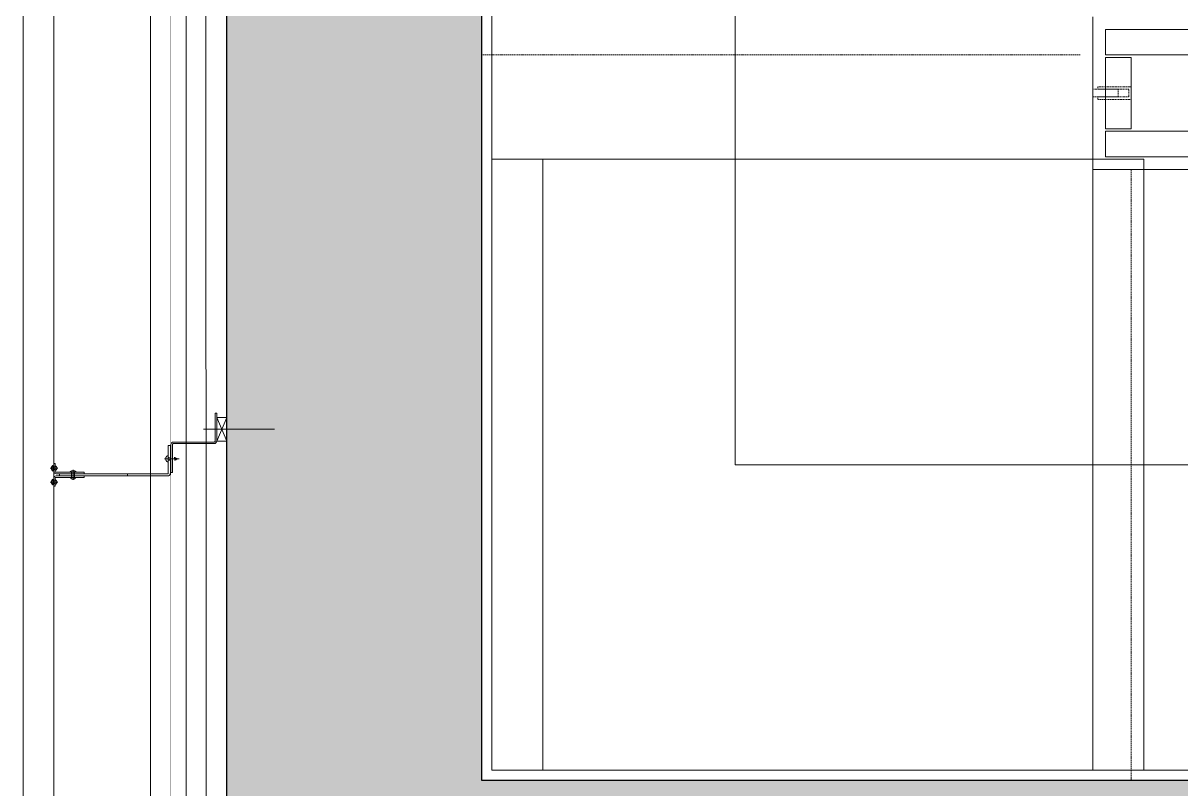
# Model space of a CAD drawing. Extents: x -2749 to 23780, y -1311 to 8245.
# Drawn here: x 1122.5 to 1349.8, y 2513.3 to 2663.7 of the extents above; entities that cross this region are included whole.
import ezdxf

# ---------------------------------------------------------------- set-up
doc = ezdxf.new("R2010")
doc.units = 0
doc.header["$MEASUREMENT"] = 0
doc.linetypes.add('DOT2', pattern=[0.125, 0, -0.125])
doc.linetypes.add('HIDDEN', pattern=[0.375, 0.25, -0.125])
doc.layers.get('0').update_dxf_attribs({"color": 9, "lineweight": 9})
for name, color, linetype, lineweight in [('00', 9, 'Continuous', 9), ('01', 9, 'Continuous', 9), ('06B', 9, 'Continuous', 9), ('06D', 9, 'Continuous', 9), ('10', 9, 'Continuous', 9), ('14', 9, 'Continuous', 9), ('19', 9, 'Continuous', 9), ('19D', 9, 'DOT2', 9), ('20', 9, 'DOT2', 9), ('33', 9, 'BATTING', 9), ('35', 9, 'Continuous', 9), ('40', 9, 'Continuous', 9), ('40B', 9, 'Continuous', 9), ('KOLON', 251, 'Continuous', 9), ('TARAMA', 251, 'Continuous', 13)]:
    doc.layers.add(name, color=color, linetype=linetype, lineweight=lineweight)
doc.linetypes.add('BATTING', pattern='A,0.0001,-0.1,[134,ltypeshp.shx,S=0.1,R=0,X=-0.1,Y=0],-0.2,[134,ltypeshp.shx,S=0.1,R=180,X=0.1,Y=0],-0.1', length=0.4001)

# ---------------------------------------------------------------- blocks, each defined once
blk = doc.blocks.new('p- alum kaplama profil')
at = {"lineweight": 13}
blk.add_lwpolyline([(7.12, 12.59), (7.12, 26.49)], dxfattribs=at)
at = {"lineweight": 5}
blk.add_lwpolyline([(9.44, 15.16), (4.79, 15.16), (4.79, 17.16), (9.44, 17.16)], close=True, dxfattribs=at)
for points in [[(4.79, 15.16), (9.44, 17.16)], [(9.44, 15.16), (4.79, 17.16)]]:
    blk.add_lwpolyline(points, dxfattribs=at)
at = {"lineweight": 18}
blk.add_lwpolyline([(4.09, 6.16), (-1.41, 6.16), (-1.41, 6.46), (4.09, 6.46, 0.414214), (4.29, 6.66), (4.29, 14.66, -0.414214), (4.79, 15.16), (10.29, 15.16), (10.29, 14.86), (4.79, 14.86, 0.414214), (4.59, 14.66), (4.59, 6.66, -0.414214)], format="xyb", close=True, dxfattribs=at)
blk.add_lwpolyline([(-2.06, 5.56), (-2.06, -2.34), (-2.06, -15.69), (-1.66, -15.69), (-1.66, -2.34), (-1.66, 5.56), (-1.66, 5.56), (-1.66, 5.57), (-1.66, 5.57), (-1.66, 5.58), (-1.66, 5.58), (-1.65, 5.59), (-1.65, 5.59), (-1.65, 5.59), (-1.65, 5.6), (-1.65, 5.6), (-1.64, 5.61), (-1.64, 5.61), (-1.64, 5.62), (-1.64, 5.62), (-1.63, 5.62), (-1.63, 5.63), (-1.63, 5.63), (-1.62, 5.63), (-1.62, 5.64), (-1.61, 5.64), (-1.61, 5.64), (-1.61, 5.64), (-1.6, 5.65), (-1.6, 5.65), (-1.59, 5.65), (-1.59, 5.65), (-1.58, 5.65), (-1.58, 5.65), (-1.57, 5.66), (-1.57, 5.66), (-1.56, 5.66), (-1.56, 5.66), (3.94, 5.66), (3.94, 6.06), (-1.56, 6.06), (-1.58, 6.06), (-1.61, 6.05), (-1.63, 6.05), (-1.66, 6.05), (-1.68, 6.04), (-1.7, 6.03), (-1.73, 6.03), (-1.75, 6.02), (-1.77, 6.01), (-1.79, 6), (-1.82, 5.99), (-1.84, 5.97), (-1.86, 5.96), (-1.88, 5.94), (-1.89, 5.93), (-1.91, 5.91), (-1.93, 5.89), (-1.95, 5.87), (-1.96, 5.85), (-1.97, 5.83), (-1.99, 5.81), (-2, 5.79), (-2.01, 5.77), (-2.02, 5.75), (-2.03, 5.72), (-2.04, 5.7), (-2.04, 5.68), (-2.05, 5.65), (-2.05, 5.63), (-2.06, 5.61), (-2.06, 5.58)], close=True)
blk.add_lwpolyline([(-1.66, -2.34), (-2.06, -2.34)])
for points in [[(-2.36, -10.84), (-2.36, -16.39), (-2.36, -16.39, -0.414214), (-2.51, -16.54), (-2.51, -16.54), (-4.06, -16.54), (-4.06, -16.84), (-2.51, -16.84), (-2.51, -16.84, 0.414214), (-2.06, -16.39), (-2.06, -10.84)], [(-1.36, -10.84), (-1.66, -10.84), (-1.66, -16.39, 0.414214), (-1.21, -16.84), (-1.21, -16.84), (0.34, -16.84), (0.34, -16.54), (-1.21, -16.54), (-1.21, -16.54, -0.414214), (-1.36, -16.39), (-1.36, -16.39)]]:
    blk.add_lwpolyline(points, format="xyb", close=True)
for points in [[(1.61, 6.87, -10), (0.98, 6.96, -10)], [(1.56, 7.05, -10), (1.02, 7.13, -10)], [(1.05, 6.91, -10), (1.29, 7.56, -10)], [(1.29, 4.93, -10), (1.29, 7.8, -10)], [(1.53, 6.82, -10), (1.29, 7.56, -10)], [(0.67, 5.66, -10), (1.91, 5.66, -10)], [(0.67, 5.66, -10), (0.67, 5.64, -10), (0.67, 5.62, -10), (0.67, 5.6, -10), (0.68, 5.58, -10), (0.68, 5.56, -10), (0.69, 5.54, -10), (0.69, 5.52, -10), (0.7, 5.5, -10), (0.7, 5.48, -10), (0.71, 5.46, -10), (0.72, 5.45, -10), (0.73, 5.43, -10), (0.74, 5.41, -10), (0.75, 5.4, -10), (0.76, 5.38, -10), (0.77, 5.36, -10), (0.79, 5.35, -10), (0.8, 5.33, -10), (0.81, 5.32, -10), (0.83, 5.31, -10), (0.84, 5.29, -10), (0.86, 5.28, -10), (0.87, 5.27, -10), (0.89, 5.26, -10), (0.91, 5.25, -10), (0.92, 5.24, -10), (0.94, 5.23, -10), (0.96, 5.22, -10), (0.98, 5.21, -10), (1, 5.21, -10), (1.02, 5.2, -10), (1.03, 5.2, -10)], [(0.96, 5.66, -10), (0.97, 5.66, -10), (0.97, 5.66, -10), (0.97, 5.66, -10), (0.98, 5.66, -10), (0.98, 5.66, -10), (0.99, 5.66, -10), (0.99, 5.66, -10), (1, 5.66, -10), (1, 5.67, -10), (1, 5.67, -10), (1.01, 5.67, -10), (1.01, 5.67, -10), (1.01, 5.67, -10), (1.02, 5.68, -10), (1.02, 5.68, -10), (1.02, 5.68, -10), (1.03, 5.69, -10), (1.03, 5.69, -10), (1.03, 5.69, -10), (1.04, 5.7, -10), (1.04, 5.7, -10), (1.04, 5.7, -10), (1.04, 5.71, -10), (1.04, 5.71, -10), (1.05, 5.72, -10), (1.05, 5.72, -10), (1.05, 5.72, -10), (1.05, 5.73, -10), (1.05, 5.73, -10), (1.05, 5.74, -10), (1.05, 5.74, -10), (1.05, 5.75, -10)], [(1.33, 5.85, -10), (0.98, 5.88, -10)], [(1.03, 5.2, -10), (1.04, 5.2, -10), (1.05, 5.19, -10), (1.05, 5.19, -10), (1.06, 5.19, -10), (1.06, 5.19, -10), (1.07, 5.19, -10), (1.07, 5.19, -10), (1.08, 5.19, -10), (1.08, 5.19, -10), (1.09, 5.19, -10), (1.09, 5.18, -10), (1.1, 5.18, -10), (1.1, 5.18, -10), (1.11, 5.18, -10), (1.11, 5.18, -10), (1.12, 5.18, -10), (1.12, 5.18, -10), (1.13, 5.18, -10), (1.13, 5.18, -10), (1.14, 5.18, -10), (1.15, 5.18, -10), (1.15, 5.18, -10), (1.16, 5.17, -10), (1.16, 5.17, -10), (1.17, 5.17, -10), (1.17, 5.17, -10), (1.18, 5.17, -10), (1.18, 5.17, -10), (1.19, 5.17, -10), (1.19, 5.17, -10), (1.2, 5.17, -10), (1.2, 5.17, -10)], [(1.05, 5.83, -10), (1.05, 6.01, -10)], [(1.05, 5.75, -10), (1.05, 5.83, -10)], [(1.2, 5.17, -10), (1.2, 5.2, -10)], [(1.38, 5.2, -10), (1.2, 5.2, -10)], [(1.29, 6.16, -10), (1.29, 6.26, -10)], [(1.38, 5.17, -10), (1.38, 5.2, -10)], [(1.38, 5.17, -10), (1.38, 5.17, -10), (1.39, 5.17, -10), (1.39, 5.17, -10), (1.4, 5.17, -10), (1.41, 5.17, -10), (1.41, 5.17, -10), (1.42, 5.17, -10), (1.42, 5.17, -10), (1.43, 5.17, -10), (1.43, 5.18, -10), (1.44, 5.18, -10), (1.44, 5.18, -10), (1.45, 5.18, -10), (1.45, 5.18, -10), (1.46, 5.18, -10), (1.46, 5.18, -10), (1.47, 5.18, -10), (1.47, 5.18, -10), (1.48, 5.18, -10), (1.48, 5.18, -10), (1.49, 5.18, -10), (1.5, 5.19, -10), (1.5, 5.19, -10), (1.51, 5.19, -10), (1.51, 5.19, -10), (1.52, 5.19, -10), (1.52, 5.19, -10), (1.53, 5.19, -10), (1.53, 5.19, -10), (1.54, 5.19, -10), (1.54, 5.2, -10), (1.55, 5.2, -10)], [(1.53, 5.75, -10), (1.53, 5.92, -10)], [(1.53, 5.75, -10), (1.53, 5.74, -10), (1.53, 5.74, -10), (1.53, 5.73, -10), (1.53, 5.73, -10), (1.53, 5.72, -10), (1.54, 5.72, -10), (1.54, 5.72, -10), (1.54, 5.71, -10), (1.54, 5.71, -10), (1.54, 5.7, -10), (1.54, 5.7, -10), (1.55, 5.7, -10), (1.55, 5.69, -10), (1.55, 5.69, -10), (1.55, 5.69, -10), (1.56, 5.68, -10), (1.56, 5.68, -10), (1.56, 5.68, -10), (1.57, 5.67, -10), (1.57, 5.67, -10), (1.58, 5.67, -10), (1.58, 5.67, -10), (1.58, 5.67, -10), (1.59, 5.66, -10), (1.59, 5.66, -10), (1.6, 5.66, -10), (1.6, 5.66, -10), (1.6, 5.66, -10), (1.61, 5.66, -10), (1.61, 5.66, -10), (1.62, 5.66, -10), (1.62, 5.66, -10)], [(1.55, 5.2, -10), (1.57, 5.2, -10), (1.59, 5.21, -10), (1.6, 5.21, -10), (1.62, 5.22, -10), (1.64, 5.23, -10), (1.66, 5.24, -10), (1.68, 5.25, -10), (1.69, 5.26, -10), (1.71, 5.27, -10), (1.73, 5.28, -10), (1.74, 5.29, -10), (1.76, 5.31, -10), (1.77, 5.32, -10), (1.78, 5.33, -10), (1.8, 5.35, -10), (1.81, 5.36, -10), (1.82, 5.38, -10), (1.83, 5.4, -10), (1.84, 5.41, -10), (1.85, 5.43, -10), (1.86, 5.45, -10), (1.87, 5.46, -10), (1.88, 5.48, -10), (1.89, 5.5, -10), (1.89, 5.52, -10), (1.9, 5.54, -10), (1.9, 5.56, -10), (1.9, 5.58, -10), (1.91, 5.6, -10), (1.91, 5.62, -10), (1.91, 5.64, -10), (1.91, 5.66, -10)], [(-2.86, -13.04, 0), (-0.86, -13.04, 0)], [(-2.36, -12.52, 0), (-2.4, -12.53, 0), (-2.43, -12.56, 0), (-2.47, -12.58, 0), (-2.5, -12.6, 0), (-2.53, -12.63, 0), (-2.56, -12.66, 0), (-2.59, -12.69, 0), (-2.61, -12.73, 0), (-2.63, -12.76, 0), (-2.65, -12.8, 0), (-2.67, -12.84, 0), (-2.68, -12.88, 0), (-2.69, -12.92, 0), (-2.7, -12.96, 0), (-2.71, -13, 0), (-2.71, -13.04, 0), (-2.71, -13.08, 0), (-2.7, -13.13, 0), (-2.69, -13.17, 0), (-2.68, -13.21, 0), (-2.67, -13.25, 0), (-2.65, -13.28, 0), (-2.63, -13.32, 0), (-2.61, -13.36, 0), (-2.59, -13.39, 0), (-2.56, -13.42, 0), (-2.53, -13.45, 0), (-2.5, -13.48, 0), (-2.47, -13.51, 0), (-2.43, -13.53, 0), (-2.4, -13.55, 0), (-2.36, -13.57, 0)], [(-2.36, -13.04, 0), (-2.36, -12.52, 0)], [(-2.36, -13.04, 0), (-2.36, -12.73, 0)], [(-2.36, -12.73, 0), (-2.36, -13.04, 0)], [(-1.36, -12.73, 0), (-2.36, -12.73, 0)], [(-2.36, -13.04, 0), (-2.36, -13.36, 0)], [(-2.36, -13.04, 0), (-2.36, -13.57, 0)], [(-2.36, -13.36, 0), (-2.36, -13.04, 0)], [(-1.36, -13.36, 0), (-2.36, -13.36, 0)], [(-1.36, -13.04, 0), (-1.36, -12.37, 0)], [(-1.36, -13.72, 0), (-1.32, -13.68, 0), (-1.29, -13.65, 0), (-1.26, -13.61, 0), (-1.23, -13.58, 0), (-1.2, -13.54, 0), (-1.18, -13.5, 0), (-1.16, -13.45, 0), (-1.14, -13.41, 0), (-1.12, -13.37, 0), (-1.1, -13.32, 0), (-1.09, -13.28, 0), (-1.08, -13.23, 0), (-1.07, -13.18, 0), (-1.06, -13.14, 0), (-1.06, -13.09, 0), (-1.06, -13.04, 0), (-1.06, -12.99, 0), (-1.06, -12.95, 0), (-1.07, -12.9, 0), (-1.08, -12.85, 0), (-1.09, -12.81, 0), (-1.1, -12.76, 0), (-1.12, -12.72, 0), (-1.14, -12.67, 0), (-1.16, -12.63, 0), (-1.18, -12.59, 0), (-1.2, -12.55, 0), (-1.23, -12.51, 0), (-1.26, -12.47, 0), (-1.29, -12.43, 0), (-1.32, -12.4, 0), (-1.36, -12.37, 0)], [(-1.36, -13.04, 0), (-1.36, -13.72, 0)], [(-3.84, -17.04, 0), (-3.81, -17.07, 0), (-3.78, -17.1, 0), (-3.75, -17.12, 0), (-3.72, -17.15, 0), (-3.69, -17.17, 0), (-3.66, -17.19, 0), (-3.62, -17.21, 0), (-3.59, -17.23, 0), (-3.55, -17.24, 0), (-3.52, -17.26, 0), (-3.48, -17.27, 0), (-3.44, -17.28, 0), (-3.4, -17.28, 0), (-3.36, -17.29, 0), (-3.32, -17.29, 0), (-3.29, -17.29, 0), (-3.25, -17.29, 0), (-3.21, -17.29, 0), (-3.17, -17.28, 0), (-3.13, -17.28, 0), (-3.09, -17.27, 0), (-3.06, -17.26, 0), (-3.02, -17.24, 0), (-2.98, -17.23, 0), (-2.95, -17.21, 0), (-2.91, -17.19, 0), (-2.88, -17.17, 0), (-2.85, -17.15, 0), (-2.82, -17.12, 0), (-2.79, -17.1, 0), (-2.76, -17.07, 0), (-2.73, -17.04, 0)], [(-3.29, -17.04, 0), (-3.84, -17.04, 0)], [(-2.85, -16.54, 0), (-2.86, -16.51, 0), (-2.87, -16.47, 0), (-2.89, -16.44, 0), (-2.91, -16.41, 0), (-2.93, -16.38, 0), (-2.96, -16.35, 0), (-2.98, -16.33, 0), (-3.01, -16.31, 0), (-3.04, -16.29, 0), (-3.07, -16.27, 0), (-3.11, -16.25, 0), (-3.14, -16.24, 0), (-3.18, -16.23, 0), (-3.21, -16.22, 0), (-3.25, -16.22, 0), (-3.29, -16.22, 0), (-3.32, -16.22, 0), (-3.36, -16.22, 0), (-3.39, -16.23, 0), (-3.43, -16.24, 0), (-3.46, -16.25, 0), (-3.5, -16.27, 0), (-3.53, -16.29, 0), (-3.56, -16.31, 0), (-3.59, -16.33, 0), (-3.61, -16.35, 0), (-3.64, -16.38, 0), (-3.66, -16.41, 0), (-3.68, -16.44, 0), (-3.7, -16.47, 0), (-3.71, -16.51, 0), (-3.73, -16.54, 0)], [(-3.29, -16.54, 0), (-3.73, -16.54, 0)], [(-3.29, -16.54, 0), (-3.55, -16.54, 0)], [(-3.55, -16.54, 0), (-3.29, -16.54, 0)], [(-3.55, -17.04, 0), (-3.55, -16.54, 0)], [(-3.29, -17.54, 0), (-3.29, -16.04, 0)], [(-3.29, -16.54, 0), (-2.85, -16.54, 0)], [(-3.29, -16.54, 0), (-3.03, -16.54, 0)], [(-3.03, -16.54, 0), (-3.29, -16.54, 0)], [(-3.29, -17.04, 0), (-2.73, -17.04, 0)], [(-3.03, -17.04, 0), (-3.03, -16.54, 0)], [(-0.56, -17.04, 0), (-1.11, -17.04, 0)], [(0, -17.04, 0), (-0.03, -17.07, 0), (-0.06, -17.1, 0), (-0.09, -17.12, 0), (-0.12, -17.15, 0), (-0.15, -17.17, 0), (-0.18, -17.19, 0), (-0.22, -17.21, 0), (-0.25, -17.23, 0), (-0.29, -17.24, 0), (-0.33, -17.26, 0), (-0.36, -17.27, 0), (-0.4, -17.28, 0), (-0.44, -17.28, 0), (-0.48, -17.29, 0), (-0.52, -17.29, 0), (-0.56, -17.29, 0), (-0.59, -17.29, 0), (-0.63, -17.29, 0), (-0.67, -17.28, 0), (-0.71, -17.28, 0), (-0.75, -17.27, 0), (-0.79, -17.26, 0), (-0.82, -17.24, 0), (-0.86, -17.23, 0), (-0.89, -17.21, 0), (-0.93, -17.19, 0), (-0.96, -17.17, 0), (-0.99, -17.15, 0), (-1.02, -17.12, 0), (-1.05, -17.1, 0), (-1.08, -17.07, 0), (-1.11, -17.04, 0)], [(-1, -16.54, 0), (-0.98, -16.51, 0), (-0.97, -16.47, 0), (-0.95, -16.44, 0), (-0.93, -16.41, 0), (-0.91, -16.38, 0), (-0.88, -16.35, 0), (-0.86, -16.33, 0), (-0.83, -16.31, 0), (-0.8, -16.29, 0), (-0.77, -16.27, 0), (-0.73, -16.25, 0), (-0.7, -16.24, 0), (-0.66, -16.23, 0), (-0.63, -16.22, 0), (-0.59, -16.22, 0), (-0.56, -16.22, 0), (-0.52, -16.22, 0), (-0.48, -16.22, 0), (-0.45, -16.23, 0), (-0.41, -16.24, 0), (-0.38, -16.25, 0), (-0.34, -16.27, 0), (-0.31, -16.29, 0), (-0.28, -16.31, 0), (-0.25, -16.33, 0), (-0.23, -16.35, 0), (-0.2, -16.38, 0), (-0.18, -16.41, 0), (-0.16, -16.44, 0), (-0.14, -16.47, 0), (-0.13, -16.51, 0), (-0.12, -16.54, 0)], [(-0.56, -16.54, 0), (-1, -16.54, 0)], [(-0.56, -16.54, 0), (-0.82, -16.54, 0)], [(-0.82, -16.54, 0), (-0.56, -16.54, 0)], [(-0.82, -17.04, 0), (-0.82, -16.54, 0)], [(-0.56, -17.54, 0), (-0.56, -16.04, 0)], [(-0.56, -16.54, 0), (-0.3, -16.54, 0)], [(-0.56, -16.54, 0), (-0.12, -16.54, 0)], [(-0.3, -16.54, 0), (-0.56, -16.54, 0)], [(-0.56, -17.04, 0), (0, -17.04, 0)], [(-0.3, -17.04, 0), (-0.3, -16.54, 0)]]:
    blk.add_polyline3d(points)
blk = doc.blocks.new('p-lama profili')
at = {"layer": '20', "linetype": 'HIDDEN', "ltscale": 0.5}
blk.add_lwpolyline([(0.75, -0.45), (-0.75, -0.45), (-0.75, -6.5), (-1.25, -6.5), (-1.25, -0.45), (-1.25, -0.45), (-1.25, 0), (1.25, 0), (1.25, -0.45), (1.25, -0.45), (1.25, -6.5), (0.75, -6.5), (0.75, -0.45)], dxfattribs=at)
blk.add_lwpolyline([(-0.75, -2.5), (0.75, -2.5), (0.75, -7.5), (-0.75, -7.5)], close=True, dxfattribs=at)
blk = doc.blocks.new('p-zemin kat')
at = {"layer": '00'}
blk.add_lwpolyline([(1162.5, 2390), (1162.5, 2865), (1182.5, 2865), (1182.5, 2825)], dxfattribs=at)
at = {"layer": '01'}
blk.add_lwpolyline([(1222.5, 2515), (1757.5, 2515), (1757.5, 2430), (1962.5, 2430), (1962.5, 2390), (1717.5, 2390), (1717.5, 2475), (1212.5, 2475), (1212.5, 2390), (1162.5, 2390), (1162.5, 2515), (1162.5, 2825), (1962.5, 2825), (1962.5, 2785), (1212.5, 2785), (1212.5, 2515)], close=True, dxfattribs=at)
at = {"layer": '06B'}
for points in [[(1337.5, 2657.5), (1335, 2657.5), (1335, 2662.5), (1410.96, 2662.5), (1413.24, 2657.5), (1337.5, 2657.5), (1337.5, 2657.5)], [(1335, 2642.5), (1599.5, 2642.5), (1599.5, 2642.5), (1599.5, 2637.5), (1337.5, 2637.5), (1335, 2637.5), (1335, 2642.5)]]:
    blk.add_lwpolyline(points, dxfattribs=at)
blk.add_lwpolyline([(1340, 2643), (1340, 2657), (1335, 2657), (1335, 2643)], close=True, dxfattribs=at)
at = {"layer": '06D'}
for points in [[(1147.5, 2320), (1147.5, 2870)], [(1154.5, 2320), (1154.5, 2870)], [(1122.5, 2070), (1122.5, 2865)]]:
    blk.add_lwpolyline(points, dxfattribs=at)
at = {"layer": '10'}
for points, const_width in [([(1151.5, 2320), (1151.5, 2870)], 0.1), ([(1128.5, 2070), (1128.5, 2865)], 0.2)]:
    blk.add_lwpolyline(points, dxfattribs=dict(at, const_width=const_width))
at = {"layer": '14'}
blk.add_lwpolyline([(1964.5, 2580), (1964.5, 2657), (1945.5, 2657), (1945.5, 2627), (1759.5, 2627), (1759.5, 2657), (1740.5, 2657), (1740.5, 2517), (1214.5, 2517), (1214.5, 2783), (1740.5, 2783), (1740.5, 2763), (1759.5, 2763), (1759.5, 2783), (1945.5, 2783), (1945.5, 2763), (1964.5, 2763), (1964.5, 2827), (1184.5, 2827), (1184.5, 2870), (1182.5, 2870)], dxfattribs=at)
at = {"layer": '19'}
blk.add_lwpolyline([(1567, 2577), (1262.25, 2577), (1262.25, 2725), (1372.36, 2725)], dxfattribs=at)
at = {"layer": '19', "linetype": 'Continuous'}
for points in [[(1332.5, 2665), (1332.5, 2635), (1342.5, 2635)], [(1332.5, 2517), (1332.5, 2635), (1612.5, 2635)]]:
    blk.add_lwpolyline(points, dxfattribs=at)
at = {"layer": '19D', "linetype": 'HIDDEN'}
for points in [[(1330, 2657.5), (1212.5, 2657.5)], [(1340, 2515), (1340, 2635)]]:
    blk.add_lwpolyline(points, dxfattribs=at)
at = {"layer": '33', "ltscale": 0.4}
blk.add_lwpolyline([(1158.27, 2870), (1158.5, 2321.56), (1158.5, 2321.56)], dxfattribs=at)
at = {"layer": '40'}
blk.add_lwpolyline([(1224.5, 2637), (1342.5, 2637), (1342.5, 2635), (1342.5, 2635), (1342.5, 2517), (1224.5, 2517)], close=True, dxfattribs=at)
at = {"layer": '40B'}
blk.add_lwpolyline([(1750, 2495), (1750, 2815), (1162.5, 2815), (1162.5, 2495)], close=True, dxfattribs=at)
at = {"rotation": 270}
blk.add_blockref('p-lama profili', (1340, 2650), dxfattribs=at)
at = {"layer": '10', "xscale": -1, "rotation": 270}
blk.add_blockref('p- alum kaplama profil', (1145.34, 2576.86), dxfattribs=at)

msp = doc.modelspace()

# ---------------------------------------------------------------- hatches: boundary and pattern name
at = {"layer": 'TARAMA', "linetype": 'ByBlock', "lineweight": -3}
h = msp.add_hatch(dxfattribs=at)
h.set_pattern_fill('ANSI36', color=256, scale=2, style=0)
h.set_pattern_definition([(45, (4746.007, 395.342), (3.367596, 12.347852), [15.875, -3.175, 0, -3.175])])
h.paths.add_polyline_path([(4762.5, 425), (4682.5, 425), (4682.5, 345), (4762.5, 345)])
h.paths.add_polyline_path([(1262.5, 425), (1182.5, 425), (1182.5, 345), (1262.5, 345)])
h.paths.add_polyline_path([(1962.5, 345), (1962.5, 425), (1882.5, 425), (1882.5, 345)])
h.paths.add_polyline_path([(2662.5, 425), (2582.5, 425), (2582.5, 345), (2662.5, 345)])
h.paths.add_polyline_path([(3282.5, 425), (3282.5, 345), (3362.5, 345), (3362.5, 425)])
h.paths.add_polyline_path([(4062.5, 425), (3982.5, 425), (3982.5, 345), (4062.5, 345)])
h.paths.add_polyline_path([(4782.5, 2785), (4782.5, 2365), (4732.5, 2365), (4732.5, 2475), (4302.5, 2475), (4302.5, 2515), (4732.5, 2515), (4732.5, 2785), (4302.5, 2785), (4302.5, 2825), (4782.5, 2825)])
h.paths.add_polyline_path([(1757.5, 2515), (1757.5, 2430), (1962.5, 2430), (1962.5, 2390), (1747.5, 2390), (1717.5, 2390), (1717.5, 2475), (1212.5, 2475), (1212.5, 2390), (1162.5, 2390), (1162.5, 2825), (1962.5, 2825), (1962.5, 2785), (1212.5, 2785), (1212.5, 2515)])
h.paths.add_polyline_path([(1882.5, 1945), (1962.5, 1945), (1962.5, 2025), (1882.5, 2025)])
h.paths.add_polyline_path([(1182.5, 1945), (1262.5, 1945), (1262.5, 2025), (1182.5, 2025)])
h.paths.add_polyline_path([(3982.5, 2365), (4062.5, 2365), (4062.5, 2445), (3982.5, 2445)])
h.paths.add_polyline_path([(3282.5, 2365), (3362.5, 2365), (3362.5, 2445), (3282.5, 2445)])
h.paths.add_polyline_path([(2582.5, 2365), (2662.5, 2365), (2662.5, 2445), (2582.5, 2445)])
h.paths.add_polyline_path([(3982.5, 2745), (4062.5, 2745), (4062.5, 2825), (3982.5, 2825)])
h.paths.add_polyline_path([(2582.5, 2745), (2662.5, 2745), (2662.5, 2825), (2582.5, 2825)])
h.paths.add_polyline_path([(3282.5, 2745), (3362.5, 2745), (3362.5, 2825), (3282.5, 2825)])
h.paths.add_polyline_path([(1882.5, 3805), (1962.5, 3805), (1962.5, 3885), (1882.5, 3885)])
h.paths.add_polyline_path([(1182.5, 3805), (1262.5, 3805), (1262.5, 3885), (1182.5, 3885)])

# ---------------------------------------------------------------- linework, layer by layer
at = {"layer": '35'}
msp.add_lwpolyline([(1332.5, 2637), (1214.5, 2637)], dxfattribs=at)
at = {"layer": 'KOLON', "linetype": 'ByBlock', "lineweight": -3}
msp.add_lwpolyline([(1757.5, 2515), (1757.5, 2430), (1962.5, 2430), (1962.5, 2390), (1747.5, 2390), (1717.5, 2390), (1717.5, 2475), (1717.5, 2475), (1212.5, 2475), (1212.5, 2390), (1162.5, 2390), (1162.5, 2825), (1962.5, 2825), (1962.5, 2785), (1212.5, 2785), (1212.5, 2515), (1757.5, 2515)], dxfattribs=at)

# ---------------------------------------------------------------- block references
msp.add_blockref('p-zemin kat', (0, 0))

doc.saveas('drawing.dxf')
